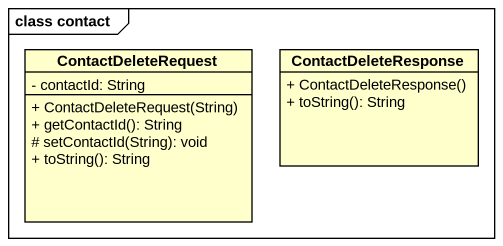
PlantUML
@startuml
mainframe class contact
hide circle
hide empty members
skinparam classAttributeIconSize 0
class ContactDeleteRequest {
  - contactId: String
  + ContactDeleteRequest(String)
  + getContactId(): String
  # setContactId(String): void
  + toString(): String
}
class ContactDeleteResponse {
  + ContactDeleteResponse()
  + toString(): String
}
@enduml
